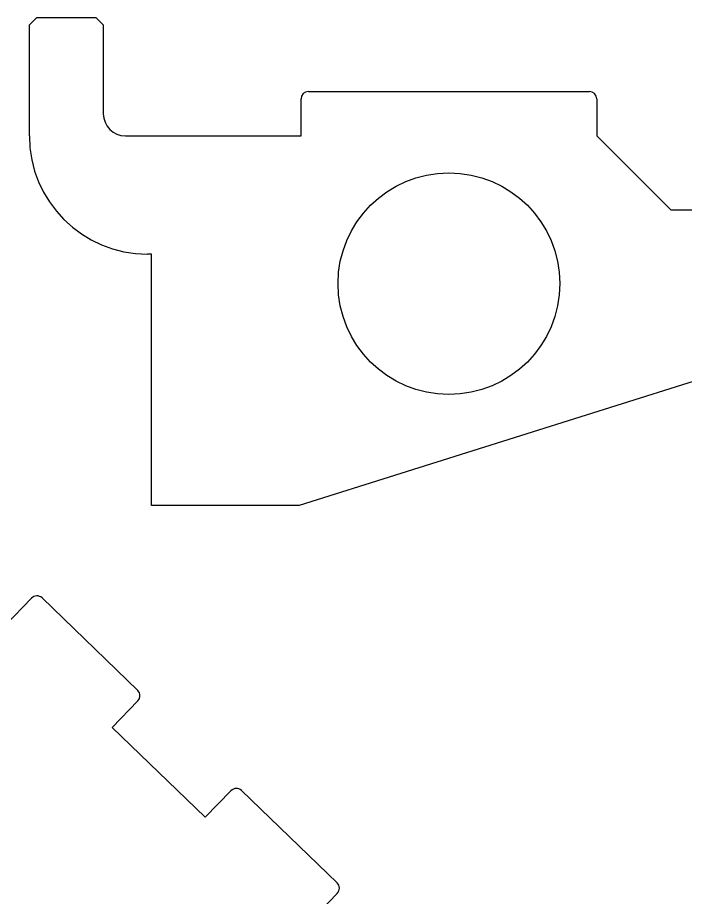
# Model space of a CAD drawing. Extents: x 14 to 1461, y -733 to -10.
# Drawn here: x 692.1 to 782.4, y -129.2 to -10.2 of the extents above; entities that cross this region are included whole.
import ezdxf

# ---------------------------------------------------------------- set-up
doc = ezdxf.new("R2010")
doc.units = 0

msp = doc.modelspace()

# ---------------------------------------------------------------- linework, layer by layer
at = {"layer": 'Cut', "color": 0}
for p, q in [((693.699369, -11.177673), (694.699367, -10.177675)), ((694.699367, -10.177675), (702.699351, -10.177675)), ((702.699351, -10.177675), (703.699349, -11.177673)), ((693.699369, -26.177643), (693.699369, -11.177673)), ((703.699349, -11.177673), (703.699349, -23.177649)), ((731.449294, -20.177655), (769.449218, -20.177655)), ((730.449296, -26.177643), (730.449296, -21.177653)), ((770.449216, -21.177653), (770.449216, -26.177643)), ((706.699343, -26.177643), (730.449296, -26.177643)), ((770.449216, -26.177643), (780.449196, -36.177623)), ((780.449196, -36.177623), (795.515409, -36.177623)), ((710.199336, -42.177611), (709.699337, -42.177611)), ((710.199336, -76.177543), (710.199336, -42.177611)), ((825.515349, -46.177603), (730.199296, -76.177543)), ((730.199296, -76.177543), (710.199336, -76.177543)), ((690.523703, -92.322139), (693.997794, -88.726226)), ((695.411795, -88.701861), (708.357082, -101.208588)), ((708.381447, -102.622589), (704.907356, -106.218502)), ((704.907356, -106.218502), (717.493053, -118.377821)), ((717.493053, -118.377821), (720.967143, -114.781907)), ((722.381144, -114.757543), (735.326432, -127.26427)), ((735.350797, -128.678271), (731.876706, -132.274184))]:
    msp.add_line(p, q, dxfattribs=at)
msp.add_circle((750.449256, -46.177603), 14.99997, dxfattribs=at)
for centre, radius, start, end in [((731.449294, -21.177653), 0.999998, 90, 180), ((769.449218, -21.177653), 0.999998, 0, 90), ((706.699343, -23.177649), 2.999994, 180, 270), ((709.699337, -26.177643), 15.999968, 180, 270), ((694.716976, -89.421044), 0.999998, 45.987159, 135.987159), ((707.662264, -101.927771), 0.999998, 315.987159, 45.987193), ((721.686326, -115.476726), 0.999998, 45.987159, 135.987159), ((734.631614, -127.983453), 0.999998, 315.987159, 45.987198)]:
    msp.add_arc(centre, radius, start, end, dxfattribs=at)

doc.saveas('drawing.dxf')
